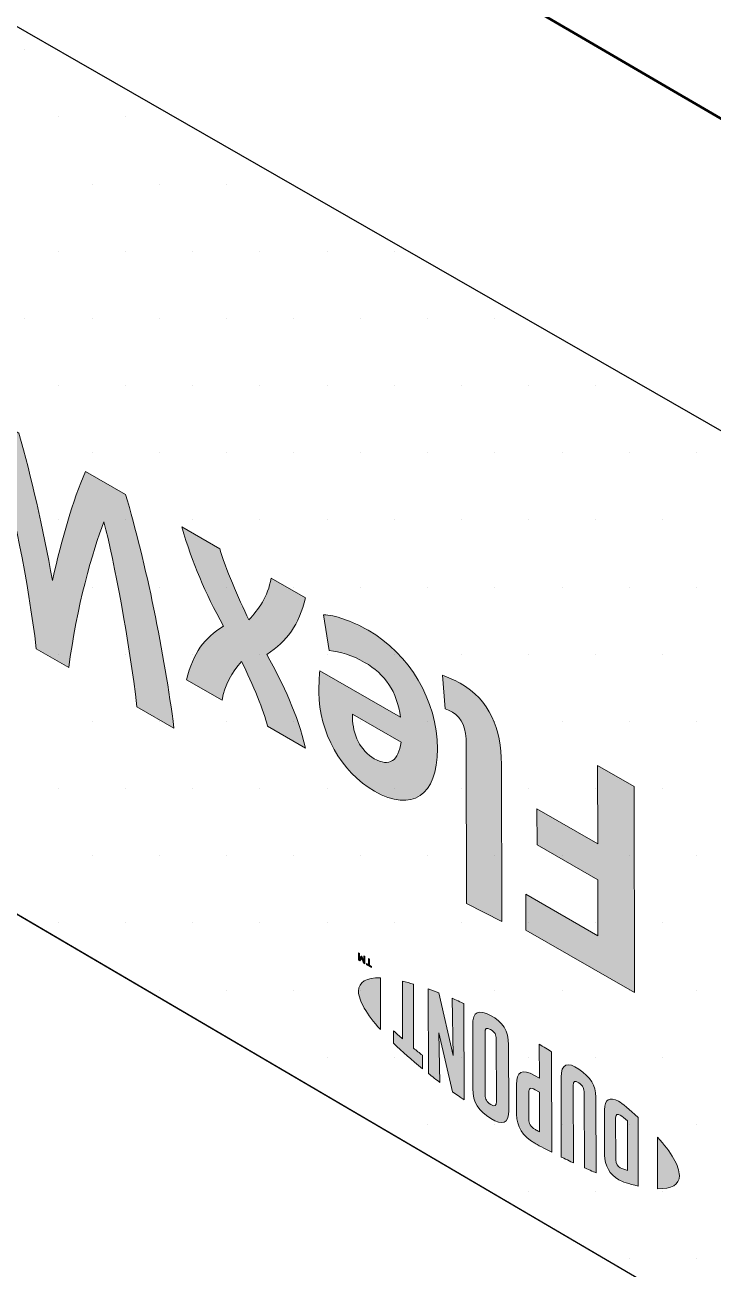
# Model space of a CAD drawing. Extents: x -1392 to 5791, y -3809 to 1722.
# Drawn here: x -149.94 to -136.1, y -1690.21 to -1665.21 of the extents above; entities that cross this region are included whole.
import ezdxf

# ---------------------------------------------------------------- set-up
doc = ezdxf.new("R2010")
doc.units = 0
doc.header["$MEASUREMENT"] = 0
for name, color, linetype, lineweight in [('.ATI-HATCH', 7, 'Continuous', 0), ('G-ANNO-TTLB', 7, 'Continuous', 0), ('TYVEK', 7, 'Continuous', 0)]:
    doc.layers.add(name, color=color, linetype=linetype, lineweight=lineweight)

# ---------------------------------------------------------------- blocks, each defined once
blk = doc.blocks.new('Block_127')
at = {"layer": '.ATI-HATCH'}
blk.add_open_spline([(-220.153, -1658.718), (-220.153, -1658.718), (-220.153, -1642.018), (-220.153, -1642.018), (-220.153, -1642.018), (-137.561, -1690.421), (-137.561, -1690.421), (-137.561, -1690.421), (-137.566, -1707.121), (-137.566, -1707.121), (-137.566, -1707.121), (-113.039, -1721.492), (-113.039, -1721.492), (-113.039, -1721.492), (-113.039, -1696.927), (-113.039, -1696.927), (-113.039, -1690.467), (-116.501, -1684.502), (-122.11, -1681.297), (-122.11, -1681.297), (-231.51, -1618.519), (-231.51, -1618.519), (-235.827, -1616.052), (-241.325, -1617.552), (-243.792, -1621.868), (-244.569, -1623.228), (-244.977, -1624.768), (-244.977, -1626.334), (-244.977, -1626.334), (-244.977, -1644.169), (-244.977, -1644.169), (-244.977, -1644.169), (-220.123, -1658.735), (-220.123, -1658.735), (-220.123, -1658.735), (-220.153, -1658.718), (-220.153, -1658.718)], degree=3, knots=[0, 0, 0, 0, 1, 1, 1, 2, 2, 2, 3, 3, 3, 4, 4, 4, 5, 5, 5, 6, 6, 6, 7, 7, 7, 8, 8, 8, 9, 9, 9, 10, 10, 10, 11, 11, 11, 12, 12, 12, 12], dxfattribs=at)
at = {"layer": '.ATI-HATCH', "color": 8, "lineweight": 0, "true_color": 0x808080}
for points in [[(-149.935, -1665.704), (-149.935, -1665.704), (-149.935, -1665.704), (-149.935, -1665.704)], [(-149.26, -1667.054), (-149.26, -1667.054), (-149.26, -1667.054), (-149.26, -1667.054)], [(-147.91, -1667.054), (-147.91, -1667.054), (-147.91, -1667.054), (-147.91, -1667.054)], [(-148.585, -1668.405), (-148.585, -1668.405), (-148.585, -1668.405), (-148.585, -1668.405)], [(-147.235, -1668.405), (-147.235, -1668.405), (-147.235, -1668.405), (-147.235, -1668.405)], [(-145.885, -1668.405), (-145.885, -1668.405), (-145.885, -1668.405), (-145.885, -1668.405)], [(-149.26, -1669.755), (-149.26, -1669.755), (-149.26, -1669.755), (-149.26, -1669.755)], [(-147.91, -1669.755), (-147.91, -1669.755), (-147.91, -1669.755), (-147.91, -1669.755)], [(-146.56, -1669.755), (-146.56, -1669.755), (-146.56, -1669.755), (-146.56, -1669.755)], [(-145.21, -1669.755), (-145.21, -1669.755), (-145.21, -1669.755), (-145.21, -1669.755)], [(-143.86, -1669.755), (-143.86, -1669.755), (-143.86, -1669.755), (-143.86, -1669.755)], [(-142.509, -1669.755), (-142.509, -1669.755), (-142.509, -1669.755), (-142.509, -1669.755)], [(-149.935, -1671.105), (-149.935, -1671.105), (-149.935, -1671.105), (-149.935, -1671.105)], [(-148.585, -1671.105), (-148.585, -1671.105), (-148.585, -1671.105), (-148.585, -1671.105)], [(-147.235, -1671.105), (-147.235, -1671.105), (-147.235, -1671.105), (-147.235, -1671.105)], [(-145.885, -1671.105), (-145.885, -1671.105), (-145.885, -1671.105), (-145.885, -1671.105)], [(-144.535, -1671.105), (-144.535, -1671.105), (-144.535, -1671.105), (-144.535, -1671.105)], [(-143.184, -1671.105), (-143.184, -1671.105), (-143.184, -1671.105), (-143.184, -1671.105)], [(-141.834, -1671.105), (-141.834, -1671.105), (-141.834, -1671.105), (-141.834, -1671.105)], [(-140.484, -1671.105), (-140.484, -1671.105), (-140.484, -1671.105), (-140.484, -1671.105)], [(-149.26, -1672.455), (-149.26, -1672.455), (-149.26, -1672.455), (-149.26, -1672.455)], [(-147.91, -1672.455), (-147.91, -1672.455), (-147.91, -1672.455), (-147.91, -1672.455)], [(-146.56, -1672.455), (-146.56, -1672.455), (-146.56, -1672.455), (-146.56, -1672.455)], [(-145.21, -1672.455), (-145.21, -1672.455), (-145.21, -1672.455), (-145.21, -1672.455)], [(-143.86, -1672.455), (-143.86, -1672.455), (-143.86, -1672.455), (-143.86, -1672.455)], [(-142.509, -1672.455), (-142.509, -1672.455), (-142.509, -1672.455), (-142.509, -1672.455)], [(-141.159, -1672.455), (-141.159, -1672.455), (-141.159, -1672.455), (-141.159, -1672.455)], [(-139.809, -1672.455), (-139.809, -1672.455), (-139.809, -1672.455), (-139.809, -1672.455)], [(-138.459, -1672.455), (-138.459, -1672.455), (-138.459, -1672.455), (-138.459, -1672.455)], [(-148.585, -1673.805), (-148.585, -1673.805), (-148.585, -1673.805), (-148.585, -1673.805)], [(-147.235, -1673.805), (-147.235, -1673.805), (-147.235, -1673.805), (-147.235, -1673.805)], [(-145.885, -1673.805), (-145.885, -1673.805), (-145.885, -1673.805), (-145.885, -1673.805)], [(-144.535, -1673.805), (-144.535, -1673.805), (-144.535, -1673.805), (-144.535, -1673.805)], [(-143.184, -1673.805), (-143.184, -1673.805), (-143.184, -1673.805), (-143.184, -1673.805)], [(-141.834, -1673.805), (-141.834, -1673.805), (-141.834, -1673.805), (-141.834, -1673.805)], [(-140.484, -1673.805), (-140.484, -1673.805), (-140.484, -1673.805), (-140.484, -1673.805)], [(-139.134, -1673.805), (-139.134, -1673.805), (-139.134, -1673.805), (-139.134, -1673.805)], [(-137.784, -1673.805), (-137.784, -1673.805), (-137.784, -1673.805), (-137.784, -1673.805)], [(-136.434, -1673.805), (-136.434, -1673.805), (-136.434, -1673.805), (-136.434, -1673.805)], [(-149.26, -1675.156), (-149.26, -1675.156), (-149.26, -1675.156), (-149.26, -1675.156)], [(-147.91, -1675.156), (-147.91, -1675.156), (-147.91, -1675.156), (-147.91, -1675.156)], [(-146.56, -1675.156), (-146.56, -1675.156), (-146.56, -1675.156), (-146.56, -1675.156)], [(-145.21, -1675.156), (-145.21, -1675.156), (-145.21, -1675.156), (-145.21, -1675.156)], [(-143.86, -1675.156), (-143.86, -1675.156), (-143.86, -1675.156), (-143.86, -1675.156)], [(-142.509, -1675.156), (-142.509, -1675.156), (-142.509, -1675.156), (-142.509, -1675.156)], [(-141.159, -1675.156), (-141.159, -1675.156), (-141.159, -1675.156), (-141.159, -1675.156)], [(-139.809, -1675.156), (-139.809, -1675.156), (-139.809, -1675.156), (-139.809, -1675.156)], [(-138.459, -1675.156), (-138.459, -1675.156), (-138.459, -1675.156), (-138.459, -1675.156)], [(-137.109, -1675.156), (-137.109, -1675.156), (-137.109, -1675.156), (-137.109, -1675.156)], [(-148.585, -1676.506), (-148.585, -1676.506), (-148.585, -1676.506), (-148.585, -1676.506)], [(-147.235, -1676.506), (-147.235, -1676.506), (-147.235, -1676.506), (-147.235, -1676.506)], [(-145.885, -1676.506), (-145.885, -1676.506), (-145.885, -1676.506), (-145.885, -1676.506)], [(-144.535, -1676.506), (-144.535, -1676.506), (-144.535, -1676.506), (-144.535, -1676.506)], [(-143.184, -1676.506), (-143.184, -1676.506), (-143.184, -1676.506), (-143.184, -1676.506)], [(-141.834, -1676.506), (-141.834, -1676.506), (-141.834, -1676.506), (-141.834, -1676.506)], [(-140.484, -1676.506), (-140.484, -1676.506), (-140.484, -1676.506), (-140.484, -1676.506)], [(-139.134, -1676.506), (-139.134, -1676.506), (-139.134, -1676.506), (-139.134, -1676.506)], [(-137.784, -1676.506), (-137.784, -1676.506), (-137.784, -1676.506), (-137.784, -1676.506)], [(-136.434, -1676.506), (-136.434, -1676.506), (-136.434, -1676.506), (-136.434, -1676.506)], [(-149.26, -1677.856), (-149.26, -1677.856), (-149.26, -1677.856), (-149.26, -1677.856)], [(-147.91, -1677.856), (-147.91, -1677.856), (-147.91, -1677.856), (-147.91, -1677.856)], [(-146.56, -1677.856), (-146.56, -1677.856), (-146.56, -1677.856), (-146.56, -1677.856)], [(-145.21, -1677.856), (-145.21, -1677.856), (-145.21, -1677.856), (-145.21, -1677.856)], [(-143.86, -1677.856), (-143.86, -1677.856), (-143.86, -1677.856), (-143.86, -1677.856)], [(-142.509, -1677.856), (-142.509, -1677.856), (-142.509, -1677.856), (-142.509, -1677.856)], [(-141.159, -1677.856), (-141.159, -1677.856), (-141.159, -1677.856), (-141.159, -1677.856)], [(-139.809, -1677.856), (-139.809, -1677.856), (-139.809, -1677.856), (-139.809, -1677.856)], [(-138.459, -1677.856), (-138.459, -1677.856), (-138.459, -1677.856), (-138.459, -1677.856)], [(-137.109, -1677.856), (-137.109, -1677.856), (-137.109, -1677.856), (-137.109, -1677.856)], [(-148.585, -1679.206), (-148.585, -1679.206), (-148.585, -1679.206), (-148.585, -1679.206)], [(-147.235, -1679.206), (-147.235, -1679.206), (-147.235, -1679.206), (-147.235, -1679.206)], [(-145.885, -1679.206), (-145.885, -1679.206), (-145.885, -1679.206), (-145.885, -1679.206)], [(-144.535, -1679.206), (-144.535, -1679.206), (-144.535, -1679.206), (-144.535, -1679.206)], [(-143.184, -1679.206), (-143.184, -1679.206), (-143.184, -1679.206), (-143.184, -1679.206)], [(-141.834, -1679.206), (-141.834, -1679.206), (-141.834, -1679.206), (-141.834, -1679.206)], [(-140.484, -1679.206), (-140.484, -1679.206), (-140.484, -1679.206), (-140.484, -1679.206)], [(-139.134, -1679.206), (-139.134, -1679.206), (-139.134, -1679.206), (-139.134, -1679.206)], [(-137.784, -1679.206), (-137.784, -1679.206), (-137.784, -1679.206), (-137.784, -1679.206)], [(-136.434, -1679.206), (-136.434, -1679.206), (-136.434, -1679.206), (-136.434, -1679.206)], [(-149.26, -1680.556), (-149.26, -1680.556), (-149.26, -1680.556), (-149.26, -1680.556)], [(-147.91, -1680.556), (-147.91, -1680.556), (-147.91, -1680.556), (-147.91, -1680.556)], [(-146.56, -1680.556), (-146.56, -1680.556), (-146.56, -1680.556), (-146.56, -1680.556)], [(-145.21, -1680.556), (-145.21, -1680.556), (-145.21, -1680.556), (-145.21, -1680.556)], [(-143.86, -1680.556), (-143.86, -1680.556), (-143.86, -1680.556), (-143.86, -1680.556)], [(-142.509, -1680.556), (-142.509, -1680.556), (-142.509, -1680.556), (-142.509, -1680.556)], [(-141.159, -1680.556), (-141.159, -1680.556), (-141.159, -1680.556), (-141.159, -1680.556)], [(-139.809, -1680.556), (-139.809, -1680.556), (-139.809, -1680.556), (-139.809, -1680.556)], [(-138.459, -1680.556), (-138.459, -1680.556), (-138.459, -1680.556), (-138.459, -1680.556)], [(-137.109, -1680.556), (-137.109, -1680.556), (-137.109, -1680.556), (-137.109, -1680.556)], [(-148.585, -1681.907), (-148.585, -1681.907), (-148.585, -1681.907), (-148.585, -1681.907)], [(-147.235, -1681.907), (-147.235, -1681.907), (-147.235, -1681.907), (-147.235, -1681.907)], [(-145.885, -1681.907), (-145.885, -1681.907), (-145.885, -1681.907), (-145.885, -1681.907)], [(-144.535, -1681.907), (-144.535, -1681.907), (-144.535, -1681.907), (-144.535, -1681.907)], [(-143.184, -1681.907), (-143.184, -1681.907), (-143.184, -1681.907), (-143.184, -1681.907)], [(-141.834, -1681.907), (-141.834, -1681.907), (-141.834, -1681.907), (-141.834, -1681.907)], [(-140.484, -1681.907), (-140.484, -1681.907), (-140.484, -1681.907), (-140.484, -1681.907)], [(-139.134, -1681.907), (-139.134, -1681.907), (-139.134, -1681.907), (-139.134, -1681.907)], [(-137.784, -1681.907), (-137.784, -1681.907), (-137.784, -1681.907), (-137.784, -1681.907)], [(-136.434, -1681.907), (-136.434, -1681.907), (-136.434, -1681.907), (-136.434, -1681.907)], [(-149.26, -1683.257), (-149.26, -1683.257), (-149.26, -1683.257), (-149.26, -1683.257)], [(-147.91, -1683.257), (-147.91, -1683.257), (-147.91, -1683.257), (-147.91, -1683.257)], [(-146.56, -1683.257), (-146.56, -1683.257), (-146.56, -1683.257), (-146.56, -1683.257)], [(-145.21, -1683.257), (-145.21, -1683.257), (-145.21, -1683.257), (-145.21, -1683.257)], [(-143.86, -1683.257), (-143.86, -1683.257), (-143.86, -1683.257), (-143.86, -1683.257)], [(-142.509, -1683.257), (-142.509, -1683.257), (-142.509, -1683.257), (-142.509, -1683.257)], [(-141.159, -1683.257), (-141.159, -1683.257), (-141.159, -1683.257), (-141.159, -1683.257)], [(-139.809, -1683.257), (-139.809, -1683.257), (-139.809, -1683.257), (-139.809, -1683.257)], [(-138.459, -1683.257), (-138.459, -1683.257), (-138.459, -1683.257), (-138.459, -1683.257)], [(-137.109, -1683.257), (-137.109, -1683.257), (-137.109, -1683.257), (-137.109, -1683.257)], [(-147.235, -1684.607), (-147.235, -1684.607), (-147.235, -1684.607), (-147.235, -1684.607)], [(-145.885, -1684.607), (-145.885, -1684.607), (-145.885, -1684.607), (-145.885, -1684.607)], [(-144.535, -1684.607), (-144.535, -1684.607), (-144.535, -1684.607), (-144.535, -1684.607)], [(-143.184, -1684.607), (-143.184, -1684.607), (-143.184, -1684.607), (-143.184, -1684.607)], [(-141.834, -1684.607), (-141.834, -1684.607), (-141.834, -1684.607), (-141.834, -1684.607)], [(-140.484, -1684.607), (-140.484, -1684.607), (-140.484, -1684.607), (-140.484, -1684.607)], [(-139.134, -1684.607), (-139.134, -1684.607), (-139.134, -1684.607), (-139.134, -1684.607)], [(-137.784, -1684.607), (-137.784, -1684.607), (-137.784, -1684.607), (-137.784, -1684.607)], [(-136.434, -1684.607), (-136.434, -1684.607), (-136.434, -1684.607), (-136.434, -1684.607)], [(-143.86, -1685.957), (-143.86, -1685.957), (-143.86, -1685.957), (-143.86, -1685.957)], [(-142.509, -1685.957), (-142.509, -1685.957), (-142.509, -1685.957), (-142.509, -1685.957)], [(-141.159, -1685.957), (-141.159, -1685.957), (-141.159, -1685.957), (-141.159, -1685.957)], [(-139.809, -1685.957), (-139.809, -1685.957), (-139.809, -1685.957), (-139.809, -1685.957)], [(-138.459, -1685.957), (-138.459, -1685.957), (-138.459, -1685.957), (-138.459, -1685.957)], [(-137.109, -1685.957), (-137.109, -1685.957), (-137.109, -1685.957), (-137.109, -1685.957)], [(-141.834, -1687.307), (-141.834, -1687.307), (-141.834, -1687.307), (-141.834, -1687.307)], [(-140.484, -1687.307), (-140.484, -1687.307), (-140.484, -1687.307), (-140.484, -1687.307)], [(-139.134, -1687.307), (-139.134, -1687.307), (-139.134, -1687.307), (-139.134, -1687.307)], [(-137.784, -1687.307), (-137.784, -1687.307), (-137.784, -1687.307), (-137.784, -1687.307)], [(-136.434, -1687.307), (-136.434, -1687.307), (-136.434, -1687.307), (-136.434, -1687.307)], [(-139.809, -1688.658), (-139.809, -1688.658), (-139.809, -1688.658), (-139.809, -1688.658)], [(-138.459, -1688.658), (-138.459, -1688.658), (-138.459, -1688.658), (-138.459, -1688.658)], [(-137.109, -1688.658), (-137.109, -1688.658), (-137.109, -1688.658), (-137.109, -1688.658)], [(-137.784, -1690.008), (-137.784, -1690.008), (-137.784, -1690.008), (-137.784, -1690.008)], [(-136.434, -1690.008), (-136.434, -1690.008), (-136.434, -1690.008), (-136.434, -1690.008)]]:
    blk.add_open_spline(points, degree=3, dxfattribs=at)
blk = doc.blocks.new('Block_509')
at = {"layer": 'TYVEK', "true_color": 0x003b71, "transparency": 33554687}
h = blk.add_hatch(color=156, dxfattribs=at)
h.dxf.hatch_style = 2
edge = h.paths.add_edge_path()
edge.add_spline(control_points=[(-151.072, -1676.965), (-151.072, -1676.965), (-151.821, -1676.535), (-151.821, -1676.535), (-151.63, -1675.269), (-151.295, -1673.836), (-150.862, -1672.951), (-150.862, -1672.951), (-150.056, -1673.413), (-150.056, -1673.413), (-149.803, -1674.297), (-149.575, -1675.296), (-149.383, -1676.375), (-149.19, -1675.517), (-148.972, -1674.774), (-148.717, -1674.182), (-148.717, -1674.182), (-147.912, -1674.644), (-147.912, -1674.644), (-147.498, -1676.016), (-147.13, -1677.852), (-146.937, -1679.339), (-146.937, -1679.339), (-147.681, -1678.912), (-147.681, -1678.912), (-147.843, -1677.572), (-148.134, -1676.005), (-148.346, -1675.193), (-148.565, -1675.758), (-148.905, -1676.921), (-149.051, -1678.125), (-149.051, -1678.125), (-149.707, -1677.748), (-149.707, -1677.748), (-149.864, -1676.37), (-150.201, -1674.818), (-150.429, -1673.997), (-150.632, -1674.571), (-150.921, -1675.805), (-151.072, -1676.965)], knot_values=[0, 0, 0, 0, 1, 1, 1, 2, 2, 2, 3, 3, 3, 4, 4, 4, 5, 5, 5, 6, 6, 6, 7, 7, 7, 8, 8, 8, 9, 9, 9, 10, 10, 10, 11, 11, 11, 12, 12, 12, 13, 13, 13, 13], degree=3, periodic=0)
h = blk.add_hatch(color=156, dxfattribs=at)
h.dxf.hatch_style = 2
edge = h.paths.add_edge_path()
edge.add_spline(control_points=[(-145.071, -1677.858), (-144.726, -1678.493), (-144.453, -1679.058), (-144.293, -1679.741), (-144.293, -1679.741), (-145.057, -1679.302), (-145.057, -1679.302), (-145.124, -1678.997), (-145.351, -1678.465), (-145.578, -1677.999), (-145.767, -1678.215), (-145.93, -1678.47), (-145.965, -1678.78), (-145.965, -1678.78), (-146.683, -1678.368), (-146.683, -1678.368), (-146.551, -1677.829), (-146.327, -1677.527), (-145.943, -1677.293), (-146.314, -1676.601), (-146.566, -1676.043), (-146.778, -1675.295), (-146.778, -1675.295), (-146.014, -1675.734), (-146.014, -1675.734), (-145.905, -1676.127), (-145.647, -1676.718), (-145.431, -1677.167), (-145.237, -1676.954), (-145.053, -1676.705), (-144.982, -1676.326), (-144.982, -1676.326), (-144.295, -1676.721), (-144.295, -1676.721), (-144.422, -1677.262), (-144.662, -1677.597), (-145.071, -1677.858)], knot_values=[0, 0, 0, 0, 1, 1, 1, 2, 2, 2, 3, 3, 3, 4, 4, 4, 5, 5, 5, 6, 6, 6, 7, 7, 7, 8, 8, 8, 9, 9, 9, 10, 10, 10, 11, 11, 11, 12, 12, 12, 12], degree=3, periodic=0)
h = blk.add_hatch(color=156, dxfattribs=at)
h.dxf.hatch_style = 2
edge = h.paths.add_edge_path()
edge.add_spline(control_points=[(-142.372, -1679.621), (-142.372, -1679.621), (-143.347, -1679.061), (-143.347, -1679.061), (-143.347, -1679.061), (-143.346, -1679.132), (-143.346, -1679.132), (-143.346, -1679.463), (-143.191, -1679.794), (-142.909, -1679.956), (-142.611, -1680.127), (-142.417, -1679.996), (-142.372, -1679.621)], knot_values=[0, 0, 0, 0, 1, 1, 1, 2, 2, 2, 3, 3, 3, 4, 4, 4, 4], degree=3, periodic=0)
edge = h.paths.add_edge_path()
edge.add_spline(control_points=[(-143.93, -1677.06), (-143.705, -1677.071), (-143.372, -1677.18), (-143.033, -1677.374), (-142.207, -1677.848), (-141.641, -1678.776), (-141.639, -1679.758), (-141.637, -1680.698), (-142.153, -1681.04), (-142.907, -1680.607), (-143.579, -1680.221), (-144.022, -1679.417), (-144.024, -1678.625), (-144.024, -1678.447), (-144.014, -1678.299), (-144.004, -1678.187), (-144.004, -1678.187), (-142.383, -1679.118), (-142.383, -1679.118), (-142.451, -1678.606), (-142.693, -1678.255), (-143.103, -1678.019), (-143.355, -1677.875), (-143.596, -1677.802), (-143.816, -1677.781), (-143.816, -1677.781), (-143.93, -1677.06), (-143.93, -1677.06)], knot_values=[0, 0, 0, 0, 1, 1, 1, 2, 2, 2, 3, 3, 3, 4, 4, 4, 5, 5, 5, 6, 6, 6, 7, 7, 7, 8, 8, 8, 9, 9, 9, 9], degree=3, periodic=0)
h = blk.add_hatch(color=156, dxfattribs=at)
h.dxf.hatch_style = 2
edge = h.paths.add_edge_path()
edge.add_spline(control_points=[(-141.06, -1679.671), (-141.061, -1679.351), (-141.133, -1679.138), (-141.339, -1679.021), (-141.39, -1678.991), (-141.441, -1678.968), (-141.487, -1678.953), (-141.487, -1678.953), (-141.54, -1678.279), (-141.54, -1678.279), (-141.443, -1678.311), (-141.284, -1678.379), (-141.181, -1678.437), (-140.591, -1678.776), (-140.354, -1679.355), (-140.352, -1680.065), (-140.352, -1680.065), (-140.345, -1683.224), (-140.345, -1683.224), (-140.345, -1683.224), (-141.052, -1682.865), (-141.052, -1682.865), (-141.052, -1682.865), (-141.06, -1679.671), (-141.06, -1679.671)], knot_values=[0, 0, 0, 0, 1, 1, 1, 2, 2, 2, 3, 3, 3, 4, 4, 4, 5, 5, 5, 6, 6, 6, 7, 7, 7, 8, 8, 8, 8], degree=3, periodic=0)
h = blk.add_hatch(color=156, dxfattribs=at)
h.dxf.hatch_style = 2
edge = h.paths.add_edge_path()
edge.add_spline(control_points=[(-137.687, -1680.514), (-137.687, -1680.514), (-137.677, -1684.655), (-137.677, -1684.655), (-137.677, -1684.655), (-139.863, -1683.4), (-139.863, -1683.4), (-139.863, -1683.4), (-139.864, -1682.679), (-139.864, -1682.679), (-139.864, -1682.679), (-138.413, -1683.512), (-138.413, -1683.512), (-138.413, -1683.512), (-138.415, -1682.388), (-138.415, -1682.388), (-138.415, -1682.388), (-139.636, -1681.687), (-139.636, -1681.687), (-139.636, -1681.687), (-139.638, -1680.965), (-139.638, -1680.965), (-139.638, -1680.965), (-138.417, -1681.666), (-138.417, -1681.666), (-138.417, -1681.666), (-138.421, -1680.093), (-138.421, -1680.093), (-138.421, -1680.093), (-137.687, -1680.514), (-137.687, -1680.514)], knot_values=[0, 0, 0, 0, 1, 1, 1, 2, 2, 2, 3, 3, 3, 4, 4, 4, 5, 5, 5, 6, 6, 6, 7, 7, 7, 8, 8, 8, 9, 9, 9, 10, 10, 10, 10], degree=3, periodic=0)
at = {"layer": 'TYVEK'}
for points, knots in [([(-151.072, -1676.965), (-151.072, -1676.965), (-151.821, -1676.535), (-151.821, -1676.535), (-151.63, -1675.269), (-151.295, -1673.836), (-150.862, -1672.951), (-150.862, -1672.951), (-150.056, -1673.413), (-150.056, -1673.413), (-149.803, -1674.297), (-149.575, -1675.296), (-149.383, -1676.375), (-149.19, -1675.517), (-148.972, -1674.774), (-148.717, -1674.182), (-148.717, -1674.182), (-147.912, -1674.644), (-147.912, -1674.644), (-147.498, -1676.016), (-147.13, -1677.852), (-146.937, -1679.339), (-146.937, -1679.339), (-147.681, -1678.912), (-147.681, -1678.912), (-147.843, -1677.572), (-148.134, -1676.005), (-148.346, -1675.193), (-148.565, -1675.758), (-148.905, -1676.921), (-149.051, -1678.125), (-149.051, -1678.125), (-149.707, -1677.748), (-149.707, -1677.748), (-149.864, -1676.37), (-150.201, -1674.818), (-150.429, -1673.997), (-150.632, -1674.571), (-150.921, -1675.805), (-151.072, -1676.965)], [0, 0, 0, 0, 1, 1, 1, 2, 2, 2, 3, 3, 3, 4, 4, 4, 5, 5, 5, 6, 6, 6, 7, 7, 7, 8, 8, 8, 9, 9, 9, 10, 10, 10, 11, 11, 11, 12, 12, 12, 13, 13, 13, 13]), ([(-145.071, -1677.858), (-144.726, -1678.493), (-144.453, -1679.058), (-144.293, -1679.741), (-144.293, -1679.741), (-145.057, -1679.302), (-145.057, -1679.302), (-145.124, -1678.997), (-145.351, -1678.465), (-145.578, -1677.999), (-145.767, -1678.215), (-145.93, -1678.47), (-145.965, -1678.78), (-145.965, -1678.78), (-146.683, -1678.368), (-146.683, -1678.368), (-146.551, -1677.829), (-146.327, -1677.527), (-145.943, -1677.293), (-146.314, -1676.601), (-146.566, -1676.043), (-146.778, -1675.295), (-146.778, -1675.295), (-146.014, -1675.734), (-146.014, -1675.734), (-145.905, -1676.127), (-145.647, -1676.718), (-145.431, -1677.167), (-145.237, -1676.954), (-145.053, -1676.705), (-144.982, -1676.326), (-144.982, -1676.326), (-144.295, -1676.721), (-144.295, -1676.721), (-144.422, -1677.262), (-144.662, -1677.597), (-145.071, -1677.858)], [0, 0, 0, 0, 1, 1, 1, 2, 2, 2, 3, 3, 3, 4, 4, 4, 5, 5, 5, 6, 6, 6, 7, 7, 7, 8, 8, 8, 9, 9, 9, 10, 10, 10, 11, 11, 11, 12, 12, 12, 12]), ([(-143.93, -1677.06), (-143.705, -1677.071), (-143.372, -1677.18), (-143.033, -1677.374), (-142.207, -1677.848), (-141.641, -1678.776), (-141.639, -1679.758), (-141.637, -1680.698), (-142.153, -1681.04), (-142.907, -1680.607), (-143.579, -1680.221), (-144.022, -1679.417), (-144.024, -1678.625), (-144.024, -1678.447), (-144.014, -1678.299), (-144.004, -1678.187), (-144.004, -1678.187), (-142.383, -1679.118), (-142.383, -1679.118), (-142.451, -1678.606), (-142.693, -1678.255), (-143.103, -1678.019), (-143.355, -1677.875), (-143.596, -1677.802), (-143.816, -1677.781), (-143.816, -1677.781), (-143.93, -1677.06), (-143.93, -1677.06)], [0, 0, 0, 0, 1, 1, 1, 2, 2, 2, 3, 3, 3, 4, 4, 4, 5, 5, 5, 6, 6, 6, 7, 7, 7, 8, 8, 8, 9, 9, 9, 9]), ([(-141.06, -1679.671), (-141.061, -1679.351), (-141.133, -1679.138), (-141.339, -1679.021), (-141.39, -1678.991), (-141.441, -1678.968), (-141.487, -1678.953), (-141.487, -1678.953), (-141.54, -1678.279), (-141.54, -1678.279), (-141.443, -1678.311), (-141.284, -1678.379), (-141.181, -1678.437), (-140.591, -1678.776), (-140.354, -1679.355), (-140.352, -1680.065), (-140.352, -1680.065), (-140.345, -1683.224), (-140.345, -1683.224), (-140.345, -1683.224), (-141.052, -1682.865), (-141.052, -1682.865), (-141.052, -1682.865), (-141.06, -1679.671), (-141.06, -1679.671)], [0, 0, 0, 0, 1, 1, 1, 2, 2, 2, 3, 3, 3, 4, 4, 4, 5, 5, 5, 6, 6, 6, 7, 7, 7, 8, 8, 8, 8]), ([(-142.372, -1679.621), (-142.372, -1679.621), (-143.347, -1679.061), (-143.347, -1679.061), (-143.347, -1679.061), (-143.346, -1679.132), (-143.346, -1679.132), (-143.346, -1679.463), (-143.191, -1679.794), (-142.909, -1679.956), (-142.611, -1680.127), (-142.417, -1679.996), (-142.372, -1679.621)], [0, 0, 0, 0, 1, 1, 1, 2, 2, 2, 3, 3, 3, 4, 4, 4, 4]), ([(-137.687, -1680.514), (-137.687, -1680.514), (-137.677, -1684.655), (-137.677, -1684.655), (-137.677, -1684.655), (-139.863, -1683.4), (-139.863, -1683.4), (-139.863, -1683.4), (-139.864, -1682.679), (-139.864, -1682.679), (-139.864, -1682.679), (-138.413, -1683.512), (-138.413, -1683.512), (-138.413, -1683.512), (-138.415, -1682.388), (-138.415, -1682.388), (-138.415, -1682.388), (-139.636, -1681.687), (-139.636, -1681.687), (-139.636, -1681.687), (-139.638, -1680.965), (-139.638, -1680.965), (-139.638, -1680.965), (-138.417, -1681.666), (-138.417, -1681.666), (-138.417, -1681.666), (-138.421, -1680.093), (-138.421, -1680.093), (-138.421, -1680.093), (-137.687, -1680.514), (-137.687, -1680.514)], [0, 0, 0, 0, 1, 1, 1, 2, 2, 2, 3, 3, 3, 4, 4, 4, 5, 5, 5, 6, 6, 6, 7, 7, 7, 8, 8, 8, 9, 9, 9, 10, 10, 10, 10])]:
    blk.add_open_spline(points, degree=3, knots=knots, dxfattribs=at)
blk = doc.blocks.new('Block_510')
at = {"layer": 'TYVEK', "true_color": 0x003b71, "transparency": 33554687}
h = blk.add_hatch(color=156, dxfattribs=at)
h.dxf.hatch_style = 2
edge = h.paths.add_edge_path()
edge.add_spline(control_points=[(-143.097, -1684.079), (-143.097, -1684.079), (-143.123, -1684.064), (-143.123, -1684.064), (-143.123, -1684.064), (-143.163, -1683.97), (-143.163, -1683.97), (-143.163, -1683.97), (-143.202, -1684.019), (-143.202, -1684.019), (-143.202, -1684.019), (-143.227, -1684.004), (-143.227, -1684.004), (-143.227, -1684.004), (-143.228, -1683.854), (-143.228, -1683.854), (-143.228, -1683.854), (-143.204, -1683.868), (-143.204, -1683.868), (-143.204, -1683.868), (-143.203, -1683.974), (-143.203, -1683.974), (-143.203, -1683.974), (-143.164, -1683.926), (-143.164, -1683.926), (-143.164, -1683.926), (-143.161, -1683.927), (-143.161, -1683.927), (-143.161, -1683.927), (-143.121, -1684.022), (-143.121, -1684.022), (-143.121, -1684.022), (-143.121, -1683.915), (-143.121, -1683.915), (-143.121, -1683.915), (-143.097, -1683.929), (-143.097, -1683.929), (-143.097, -1683.929), (-143.097, -1684.079), (-143.097, -1684.079)], knot_values=[0, 0, 0, 0, 1, 1, 1, 2, 2, 2, 3, 3, 3, 4, 4, 4, 5, 5, 5, 6, 6, 6, 7, 7, 7, 8, 8, 8, 9, 9, 9, 10, 10, 10, 11, 11, 11, 12, 12, 12, 13, 13, 13, 13], degree=3, periodic=0)
edge = h.paths.add_edge_path()
edge.add_spline(control_points=[(-143.004, -1684.106), (-143.004, -1684.106), (-142.964, -1684.129), (-142.964, -1684.129), (-142.964, -1684.129), (-142.964, -1684.155), (-142.964, -1684.155), (-142.964, -1684.155), (-143.069, -1684.095), (-143.069, -1684.095), (-143.069, -1684.095), (-143.069, -1684.069), (-143.069, -1684.069), (-143.069, -1684.069), (-143.029, -1684.092), (-143.029, -1684.092), (-143.029, -1684.092), (-143.029, -1683.968), (-143.029, -1683.968), (-143.029, -1683.968), (-143.004, -1683.982), (-143.004, -1683.982), (-143.004, -1683.982), (-143.004, -1684.106), (-143.004, -1684.106)], knot_values=[0, 0, 0, 0, 1, 1, 1, 2, 2, 2, 3, 3, 3, 4, 4, 4, 5, 5, 5, 6, 6, 6, 7, 7, 7, 8, 8, 8, 8], degree=3, periodic=0)
h = blk.add_hatch(color=156, dxfattribs=at)
h.dxf.hatch_style = 2
edge = h.paths.add_edge_path()
edge.add_spline(control_points=[(-143.226, -1684.63), (-143.226, -1684.439), (-143.066, -1684.353), (-142.787, -1684.36), (-142.787, -1684.36), (-142.784, -1685.401), (-142.784, -1685.401), (-143.064, -1685.088), (-143.225, -1684.818), (-143.226, -1684.63)], knot_values=[0, 0, 0, 0, 1, 1, 1, 2, 2, 2, 3, 3, 3, 3], degree=3, periodic=0)
h = blk.add_hatch(color=156, dxfattribs=at)
h.dxf.hatch_style = 2
edge = h.paths.add_edge_path()
edge.add_spline(control_points=[(-141.941, -1685.917), (-142.002, -1685.869), (-142.062, -1685.821), (-142.121, -1685.773), (-142.121, -1685.773), (-142.124, -1684.485), (-142.124, -1684.485), (-142.178, -1684.469), (-142.277, -1684.441), (-142.344, -1684.426), (-142.344, -1684.426), (-142.341, -1685.585), (-142.341, -1685.585), (-142.405, -1685.53), (-142.465, -1685.476), (-142.52, -1685.426), (-142.52, -1685.426), (-142.52, -1685.674), (-142.52, -1685.674), (-142.346, -1685.844), (-142.159, -1686.008), (-141.941, -1686.186), (-141.941, -1686.186), (-141.941, -1685.917), (-141.941, -1685.917)], knot_values=[0, 0, 0, 0, 1, 1, 1, 2, 2, 2, 3, 3, 3, 4, 4, 4, 5, 5, 5, 6, 6, 6, 7, 7, 7, 8, 8, 8, 8], degree=3, periodic=0)
h = blk.add_hatch(color=156, dxfattribs=at)
h.dxf.hatch_style = 2
edge = h.paths.add_edge_path()
edge.add_spline(control_points=[(-141.611, -1685.466), (-141.611, -1685.466), (-141.336, -1686.649), (-141.336, -1686.649), (-141.262, -1686.703), (-141.172, -1686.766), (-141.103, -1686.813), (-141.103, -1686.813), (-141.108, -1684.876), (-141.108, -1684.876), (-141.156, -1684.853), (-141.28, -1684.798), (-141.344, -1684.771), (-141.344, -1684.771), (-141.322, -1685.923), (-141.322, -1685.923), (-141.322, -1685.923), (-141.613, -1684.661), (-141.613, -1684.661), (-141.675, -1684.637), (-141.764, -1684.603), (-141.823, -1684.583), (-141.823, -1684.583), (-141.819, -1686.284), (-141.819, -1686.284), (-141.757, -1686.334), (-141.646, -1686.42), (-141.592, -1686.46), (-141.592, -1686.46), (-141.611, -1685.466), (-141.611, -1685.466)], knot_values=[0, 0, 0, 0, 1, 1, 1, 2, 2, 2, 3, 3, 3, 4, 4, 4, 5, 5, 5, 6, 6, 6, 7, 7, 7, 8, 8, 8, 9, 9, 9, 10, 10, 10, 10], degree=3, periodic=0)
h = blk.add_hatch(color=156, dxfattribs=at)
h.dxf.hatch_style = 2
edge = h.paths.add_edge_path()
edge.add_spline(control_points=[(-140.682, -1685.459), (-140.682, -1685.379), (-140.659, -1685.351), (-140.572, -1685.398), (-140.482, -1685.447), (-140.458, -1685.505), (-140.458, -1685.587), (-140.458, -1685.587), (-140.454, -1686.846), (-140.454, -1686.846), (-140.454, -1686.928), (-140.478, -1686.96), (-140.568, -1686.906), (-140.655, -1686.853), (-140.678, -1686.797), (-140.679, -1686.717), (-140.679, -1686.717), (-140.682, -1685.459), (-140.682, -1685.459)], knot_values=[0, 0, 0, 0, 1, 1, 1, 2, 2, 2, 3, 3, 3, 4, 4, 4, 5, 5, 5, 6, 6, 6, 6], degree=3, periodic=0)
edge = h.paths.add_edge_path()
edge.add_spline(control_points=[(-140.567, -1687.188), (-140.339, -1687.331), (-140.204, -1687.293), (-140.205, -1687.027), (-140.205, -1687.027), (-140.208, -1685.707), (-140.208, -1685.707), (-140.209, -1685.427), (-140.332, -1685.241), (-140.572, -1685.115), (-140.808, -1684.991), (-140.931, -1685.024), (-140.93, -1685.322), (-140.93, -1685.322), (-140.927, -1686.582), (-140.927, -1686.582), (-140.926, -1686.867), (-140.815, -1687.032), (-140.567, -1687.188)], knot_values=[0, 0, 0, 0, 1, 1, 1, 2, 2, 2, 3, 3, 3, 4, 4, 4, 5, 5, 5, 6, 6, 6, 6], degree=3, periodic=0)
h = blk.add_hatch(color=156, dxfattribs=at)
h.dxf.hatch_style = 2
edge = h.paths.add_edge_path()
edge.add_spline(control_points=[(-139.801, -1686.668), (-139.802, -1686.581), (-139.775, -1686.552), (-139.676, -1686.609), (-139.676, -1686.609), (-139.589, -1686.659), (-139.589, -1686.659), (-139.589, -1686.659), (-139.587, -1687.455), (-139.587, -1687.455), (-139.626, -1687.435), (-139.646, -1687.424), (-139.669, -1687.411), (-139.777, -1687.349), (-139.8, -1687.289), (-139.8, -1687.2), (-139.8, -1687.2), (-139.801, -1686.668), (-139.801, -1686.668)], knot_values=[0, 0, 0, 0, 1, 1, 1, 2, 2, 2, 3, 3, 3, 4, 4, 4, 5, 5, 5, 6, 6, 6, 6], degree=3, periodic=0)
edge = h.paths.add_edge_path()
edge.add_spline(control_points=[(-139.683, -1687.684), (-139.64, -1687.709), (-139.484, -1687.792), (-139.341, -1687.865), (-139.341, -1687.865), (-139.346, -1685.847), (-139.346, -1685.847), (-139.394, -1685.816), (-139.522, -1685.734), (-139.592, -1685.693), (-139.592, -1685.693), (-139.59, -1686.378), (-139.59, -1686.378), (-139.59, -1686.378), (-139.686, -1686.323), (-139.686, -1686.323), (-139.944, -1686.176), (-140.051, -1686.248), (-140.05, -1686.504), (-140.05, -1686.504), (-140.048, -1687.099), (-140.048, -1687.099), (-140.048, -1687.35), (-139.927, -1687.544), (-139.683, -1687.684)], knot_values=[0, 0, 0, 0, 1, 1, 1, 2, 2, 2, 3, 3, 3, 4, 4, 4, 5, 5, 5, 6, 6, 6, 7, 7, 7, 8, 8, 8, 8], degree=3, periodic=0)
h = blk.add_hatch(color=156, dxfattribs=at)
h.dxf.hatch_style = 2
edge = h.paths.add_edge_path()
edge.add_spline(control_points=[(-138.907, -1686.524), (-138.907, -1686.444), (-138.883, -1686.407), (-138.797, -1686.469), (-138.712, -1686.529), (-138.689, -1686.584), (-138.689, -1686.678), (-138.689, -1686.678), (-138.685, -1688.178), (-138.685, -1688.178), (-138.629, -1688.203), (-138.504, -1688.255), (-138.45, -1688.277), (-138.45, -1688.277), (-138.453, -1686.76), (-138.453, -1686.76), (-138.454, -1686.518), (-138.556, -1686.366), (-138.798, -1686.195), (-139.018, -1686.039), (-139.153, -1686.09), (-139.153, -1686.359), (-139.153, -1686.359), (-139.149, -1687.961), (-139.149, -1687.961), (-139.103, -1687.985), (-138.952, -1688.057), (-138.903, -1688.079), (-138.903, -1688.079), (-138.907, -1686.524), (-138.907, -1686.524)], knot_values=[0, 0, 0, 0, 1, 1, 1, 2, 2, 2, 3, 3, 3, 4, 4, 4, 5, 5, 5, 6, 6, 6, 7, 7, 7, 8, 8, 8, 9, 9, 9, 10, 10, 10, 10], degree=3, periodic=0)
h = blk.add_hatch(color=156, dxfattribs=at)
h.dxf.hatch_style = 2
edge = h.paths.add_edge_path()
edge.add_spline(control_points=[(-138.056, -1687.173), (-138.056, -1687.094), (-138.015, -1687.091), (-137.965, -1687.119), (-137.927, -1687.142), (-137.867, -1687.192), (-137.818, -1687.235), (-137.818, -1687.235), (-137.816, -1688.229), (-137.816, -1688.229), (-137.864, -1688.216), (-137.924, -1688.198), (-137.963, -1688.176), (-138.012, -1688.148), (-138.054, -1688.097), (-138.054, -1688.017), (-138.054, -1688.017), (-138.056, -1687.173), (-138.056, -1687.173)], knot_values=[0, 0, 0, 0, 1, 1, 1, 2, 2, 2, 3, 3, 3, 4, 4, 4, 5, 5, 5, 6, 6, 6, 6], degree=3, periodic=0)
edge = h.paths.add_edge_path()
edge.add_spline(control_points=[(-137.995, -1688.417), (-137.916, -1688.462), (-137.804, -1688.5), (-137.6, -1688.545), (-137.6, -1688.545), (-137.603, -1687.167), (-137.603, -1687.167), (-137.783, -1687.001), (-137.92, -1686.886), (-137.998, -1686.841), (-138.178, -1686.738), (-138.279, -1686.806), (-138.279, -1687.01), (-138.279, -1687.01), (-138.277, -1687.925), (-138.277, -1687.925), (-138.276, -1688.129), (-138.175, -1688.314), (-137.995, -1688.417)], knot_values=[0, 0, 0, 0, 1, 1, 1, 2, 2, 2, 3, 3, 3, 4, 4, 4, 5, 5, 5, 6, 6, 6, 6], degree=3, periodic=0)
h = blk.add_hatch(color=156, dxfattribs=at)
h.dxf.hatch_style = 2
edge = h.paths.add_edge_path()
edge.add_spline(control_points=[(-136.775, -1688.333), (-136.775, -1688.143), (-136.936, -1687.872), (-137.216, -1687.559), (-137.216, -1687.559), (-137.214, -1688.598), (-137.214, -1688.598), (-136.934, -1688.607), (-136.774, -1688.522), (-136.775, -1688.333)], knot_values=[0, 0, 0, 0, 1, 1, 1, 2, 2, 2, 3, 3, 3, 3], degree=3, periodic=0)
at = {"layer": 'TYVEK'}
for points, knots in [([(-143.097, -1684.079), (-143.097, -1684.079), (-143.123, -1684.064), (-143.123, -1684.064), (-143.123, -1684.064), (-143.163, -1683.97), (-143.163, -1683.97), (-143.163, -1683.97), (-143.202, -1684.019), (-143.202, -1684.019), (-143.202, -1684.019), (-143.227, -1684.004), (-143.227, -1684.004), (-143.227, -1684.004), (-143.228, -1683.854), (-143.228, -1683.854), (-143.228, -1683.854), (-143.204, -1683.868), (-143.204, -1683.868), (-143.204, -1683.868), (-143.203, -1683.974), (-143.203, -1683.974), (-143.203, -1683.974), (-143.164, -1683.926), (-143.164, -1683.926), (-143.164, -1683.926), (-143.161, -1683.927), (-143.161, -1683.927), (-143.161, -1683.927), (-143.121, -1684.022), (-143.121, -1684.022), (-143.121, -1684.022), (-143.121, -1683.915), (-143.121, -1683.915), (-143.121, -1683.915), (-143.097, -1683.929), (-143.097, -1683.929), (-143.097, -1683.929), (-143.097, -1684.079), (-143.097, -1684.079)], [0, 0, 0, 0, 1, 1, 1, 2, 2, 2, 3, 3, 3, 4, 4, 4, 5, 5, 5, 6, 6, 6, 7, 7, 7, 8, 8, 8, 9, 9, 9, 10, 10, 10, 11, 11, 11, 12, 12, 12, 13, 13, 13, 13]), ([(-143.004, -1684.106), (-143.004, -1684.106), (-142.964, -1684.129), (-142.964, -1684.129), (-142.964, -1684.129), (-142.964, -1684.155), (-142.964, -1684.155), (-142.964, -1684.155), (-143.069, -1684.095), (-143.069, -1684.095), (-143.069, -1684.095), (-143.069, -1684.069), (-143.069, -1684.069), (-143.069, -1684.069), (-143.029, -1684.092), (-143.029, -1684.092), (-143.029, -1684.092), (-143.029, -1683.968), (-143.029, -1683.968), (-143.029, -1683.968), (-143.004, -1683.982), (-143.004, -1683.982), (-143.004, -1683.982), (-143.004, -1684.106), (-143.004, -1684.106)], [0, 0, 0, 0, 1, 1, 1, 2, 2, 2, 3, 3, 3, 4, 4, 4, 5, 5, 5, 6, 6, 6, 7, 7, 7, 8, 8, 8, 8]), ([(-143.226, -1684.63), (-143.226, -1684.439), (-143.066, -1684.353), (-142.787, -1684.36), (-142.787, -1684.36), (-142.784, -1685.401), (-142.784, -1685.401), (-143.064, -1685.088), (-143.225, -1684.818), (-143.226, -1684.63)], [0, 0, 0, 0, 1, 1, 1, 2, 2, 2, 3, 3, 3, 3]), ([(-141.941, -1685.917), (-142.002, -1685.869), (-142.062, -1685.821), (-142.121, -1685.773), (-142.121, -1685.773), (-142.124, -1684.485), (-142.124, -1684.485), (-142.178, -1684.469), (-142.277, -1684.441), (-142.344, -1684.426), (-142.344, -1684.426), (-142.341, -1685.585), (-142.341, -1685.585), (-142.405, -1685.53), (-142.465, -1685.476), (-142.52, -1685.426), (-142.52, -1685.426), (-142.52, -1685.674), (-142.52, -1685.674), (-142.346, -1685.844), (-142.159, -1686.008), (-141.941, -1686.186), (-141.941, -1686.186), (-141.941, -1685.917), (-141.941, -1685.917)], [0, 0, 0, 0, 1, 1, 1, 2, 2, 2, 3, 3, 3, 4, 4, 4, 5, 5, 5, 6, 6, 6, 7, 7, 7, 8, 8, 8, 8]), ([(-141.611, -1685.466), (-141.611, -1685.466), (-141.336, -1686.649), (-141.336, -1686.649), (-141.262, -1686.703), (-141.172, -1686.766), (-141.103, -1686.813), (-141.103, -1686.813), (-141.108, -1684.876), (-141.108, -1684.876), (-141.156, -1684.853), (-141.28, -1684.798), (-141.344, -1684.771), (-141.344, -1684.771), (-141.322, -1685.923), (-141.322, -1685.923), (-141.322, -1685.923), (-141.613, -1684.661), (-141.613, -1684.661), (-141.675, -1684.637), (-141.764, -1684.603), (-141.823, -1684.583), (-141.823, -1684.583), (-141.819, -1686.284), (-141.819, -1686.284), (-141.757, -1686.334), (-141.646, -1686.42), (-141.592, -1686.46), (-141.592, -1686.46), (-141.611, -1685.466), (-141.611, -1685.466)], [0, 0, 0, 0, 1, 1, 1, 2, 2, 2, 3, 3, 3, 4, 4, 4, 5, 5, 5, 6, 6, 6, 7, 7, 7, 8, 8, 8, 9, 9, 9, 10, 10, 10, 10]), ([(-140.567, -1687.188), (-140.339, -1687.331), (-140.204, -1687.293), (-140.205, -1687.027), (-140.205, -1687.027), (-140.208, -1685.707), (-140.208, -1685.707), (-140.209, -1685.427), (-140.332, -1685.241), (-140.572, -1685.115), (-140.808, -1684.991), (-140.931, -1685.024), (-140.93, -1685.322), (-140.93, -1685.322), (-140.927, -1686.582), (-140.927, -1686.582), (-140.926, -1686.867), (-140.815, -1687.032), (-140.567, -1687.188)], [0, 0, 0, 0, 1, 1, 1, 2, 2, 2, 3, 3, 3, 4, 4, 4, 5, 5, 5, 6, 6, 6, 6]), ([(-140.682, -1685.459), (-140.682, -1685.379), (-140.659, -1685.351), (-140.572, -1685.398), (-140.482, -1685.447), (-140.458, -1685.505), (-140.458, -1685.587), (-140.458, -1685.587), (-140.454, -1686.846), (-140.454, -1686.846), (-140.454, -1686.928), (-140.478, -1686.96), (-140.568, -1686.906), (-140.655, -1686.853), (-140.678, -1686.797), (-140.679, -1686.717), (-140.679, -1686.717), (-140.682, -1685.459), (-140.682, -1685.459)], [0, 0, 0, 0, 1, 1, 1, 2, 2, 2, 3, 3, 3, 4, 4, 4, 5, 5, 5, 6, 6, 6, 6]), ([(-139.683, -1687.684), (-139.64, -1687.709), (-139.484, -1687.792), (-139.341, -1687.865), (-139.341, -1687.865), (-139.346, -1685.847), (-139.346, -1685.847), (-139.394, -1685.816), (-139.522, -1685.734), (-139.592, -1685.693), (-139.592, -1685.693), (-139.59, -1686.378), (-139.59, -1686.378), (-139.59, -1686.378), (-139.686, -1686.323), (-139.686, -1686.323), (-139.944, -1686.176), (-140.051, -1686.248), (-140.05, -1686.504), (-140.05, -1686.504), (-140.048, -1687.099), (-140.048, -1687.099), (-140.048, -1687.35), (-139.927, -1687.544), (-139.683, -1687.684)], [0, 0, 0, 0, 1, 1, 1, 2, 2, 2, 3, 3, 3, 4, 4, 4, 5, 5, 5, 6, 6, 6, 7, 7, 7, 8, 8, 8, 8]), ([(-138.907, -1686.524), (-138.907, -1686.444), (-138.883, -1686.407), (-138.797, -1686.469), (-138.712, -1686.529), (-138.689, -1686.584), (-138.689, -1686.678), (-138.689, -1686.678), (-138.685, -1688.178), (-138.685, -1688.178), (-138.629, -1688.203), (-138.504, -1688.255), (-138.45, -1688.277), (-138.45, -1688.277), (-138.453, -1686.76), (-138.453, -1686.76), (-138.454, -1686.518), (-138.556, -1686.366), (-138.798, -1686.195), (-139.018, -1686.039), (-139.153, -1686.09), (-139.153, -1686.359), (-139.153, -1686.359), (-139.149, -1687.961), (-139.149, -1687.961), (-139.103, -1687.985), (-138.952, -1688.057), (-138.903, -1688.079), (-138.903, -1688.079), (-138.907, -1686.524), (-138.907, -1686.524)], [0, 0, 0, 0, 1, 1, 1, 2, 2, 2, 3, 3, 3, 4, 4, 4, 5, 5, 5, 6, 6, 6, 7, 7, 7, 8, 8, 8, 9, 9, 9, 10, 10, 10, 10]), ([(-139.801, -1686.668), (-139.802, -1686.581), (-139.775, -1686.552), (-139.676, -1686.609), (-139.676, -1686.609), (-139.589, -1686.659), (-139.589, -1686.659), (-139.589, -1686.659), (-139.587, -1687.455), (-139.587, -1687.455), (-139.626, -1687.435), (-139.646, -1687.424), (-139.669, -1687.411), (-139.777, -1687.349), (-139.8, -1687.289), (-139.8, -1687.2), (-139.8, -1687.2), (-139.801, -1686.668), (-139.801, -1686.668)], [0, 0, 0, 0, 1, 1, 1, 2, 2, 2, 3, 3, 3, 4, 4, 4, 5, 5, 5, 6, 6, 6, 6]), ([(-137.995, -1688.417), (-137.916, -1688.462), (-137.804, -1688.5), (-137.6, -1688.545), (-137.6, -1688.545), (-137.603, -1687.167), (-137.603, -1687.167), (-137.783, -1687.001), (-137.92, -1686.886), (-137.998, -1686.841), (-138.178, -1686.738), (-138.279, -1686.806), (-138.279, -1687.01), (-138.279, -1687.01), (-138.277, -1687.925), (-138.277, -1687.925), (-138.276, -1688.129), (-138.175, -1688.314), (-137.995, -1688.417)], [0, 0, 0, 0, 1, 1, 1, 2, 2, 2, 3, 3, 3, 4, 4, 4, 5, 5, 5, 6, 6, 6, 6]), ([(-138.056, -1687.173), (-138.056, -1687.094), (-138.015, -1687.091), (-137.965, -1687.119), (-137.927, -1687.142), (-137.867, -1687.192), (-137.818, -1687.235), (-137.818, -1687.235), (-137.816, -1688.229), (-137.816, -1688.229), (-137.864, -1688.216), (-137.924, -1688.198), (-137.963, -1688.176), (-138.012, -1688.148), (-138.054, -1688.097), (-138.054, -1688.017), (-138.054, -1688.017), (-138.056, -1687.173), (-138.056, -1687.173)], [0, 0, 0, 0, 1, 1, 1, 2, 2, 2, 3, 3, 3, 4, 4, 4, 5, 5, 5, 6, 6, 6, 6]), ([(-136.775, -1688.333), (-136.775, -1688.143), (-136.936, -1687.872), (-137.216, -1687.559), (-137.216, -1687.559), (-137.214, -1688.598), (-137.214, -1688.598), (-136.934, -1688.607), (-136.774, -1688.522), (-136.775, -1688.333)], [0, 0, 0, 0, 1, 1, 1, 2, 2, 2, 3, 3, 3, 3])]:
    blk.add_open_spline(points, degree=3, knots=knots, dxfattribs=at)
blk = doc.blocks.new('Block_508')
at = {"layer": 'TYVEK'}
for name in ['Block_509', 'Block_510']:
    blk.add_blockref(name, (0, 0), dxfattribs=at)

msp = doc.modelspace()

# ---------------------------------------------------------------- hatches: boundary and pattern name
at = {"layer": 'G-ANNO-TTLB', "true_color": 0xff00ff, "transparency": 33554687}
h = msp.add_hatch(color=6, dxfattribs=at)
edge = h.paths.add_edge_path()
edge.add_spline(control_points=[(1773.018, -3692.604), (1773.018, -3692.604), (-1156.5, -3692.604), (-1156.5, -3692.604), (-1156.5, -3692.604), (-1156.5, -1235.604), (-1156.5, -1235.604), (-1156.5, -1235.604), (1773.018, -1235.604), (1773.018, -1235.604), (1773.018, -1235.604), (1773.018, -3692.604), (1773.018, -3692.604)], knot_values=[0, 0, 0, 0, 1, 1, 1, 2, 2, 2, 3, 3, 3, 4, 4, 4, 4], degree=3, periodic=0)
edge = h.paths.add_edge_path()
edge.add_spline(control_points=[(-1147.5, -1244.604), (-1147.5, -1244.604), (-1147.5, -3683.604), (-1147.5, -3683.604), (-1147.5, -3683.604), (1764.018, -3683.604), (1764.018, -3683.604), (1764.018, -3683.604), (1764.018, -1244.604), (1764.018, -1244.604), (1764.018, -1244.604), (-1147.5, -1244.604), (-1147.5, -1244.604)], knot_values=[0, 0, 0, 0, 1, 1, 1, 2, 2, 2, 3, 3, 3, 4, 4, 4, 4], degree=3, periodic=0)
edge.add_line((-1147.5, -1244.604), (-1147.5, -1244.604))

# ---------------------------------------------------------------- linework, layer by layer
at = {"layer": 'G-ANNO-TTLB'}
for points in [[(1773.018, -3692.604), (1773.018, -3692.604), (-1156.5, -3692.604), (-1156.5, -3692.604), (-1156.5, -3692.604), (-1156.5, -1235.604), (-1156.5, -1235.604), (-1156.5, -1235.604), (1773.018, -1235.604), (1773.018, -1235.604), (1773.018, -1235.604), (1773.018, -3692.604), (1773.018, -3692.604)], [(-1147.5, -1244.604), (-1147.5, -1244.604), (-1147.5, -3683.604), (-1147.5, -3683.604), (-1147.5, -3683.604), (1764.018, -3683.604), (1764.018, -3683.604), (1764.018, -3683.604), (1764.018, -1244.604), (1764.018, -1244.604), (1764.018, -1244.604), (-1147.5, -1244.604), (-1147.5, -1244.604)]]:
    msp.add_open_spline(points, degree=3, knots=[0, 0, 0, 0, 1, 1, 1, 2, 2, 2, 3, 3, 3, 4, 4, 4, 4], dxfattribs=at)
at = {"layer": 'TYVEK', "color": 18, "lineweight": 60, "true_color": 0x000000}
msp.add_line((-109.015, -1682.815), (-243.885, -1604.056), dxfattribs=at)
at = {"layer": 'TYVEK', "color": 18, "lineweight": 25, "true_color": 0x000000}
msp.add_line((-220.04, -1642.084), (-137.561, -1690.421), dxfattribs=at)
at = {"layer": 'TYVEK', "color": 4, "lineweight": 25, "true_color": 0x00ffff}
msp.add_lwpolyline([(-220.153, -1658.718), (-220.153, -1642.018), (-137.561, -1690.421), (-137.566, -1707.121)], dxfattribs=at)
msp.add_open_spline([(-113.039, -1721.492), (-113.039, -1721.492), (-113.039, -1696.927), (-113.039, -1696.927), (-113.039, -1690.467), (-116.501, -1684.502), (-122.11, -1681.297), (-122.11, -1681.297), (-231.51, -1618.519), (-231.51, -1618.519), (-235.827, -1616.052), (-241.325, -1617.552), (-243.792, -1621.868), (-244.569, -1623.228), (-244.977, -1624.768), (-244.977, -1626.334), (-244.977, -1626.334), (-244.977, -1644.169), (-244.977, -1644.169)], degree=3, knots=[0, 0, 0, 0, 1, 1, 1, 2, 2, 2, 3, 3, 3, 4, 4, 4, 5, 5, 5, 6, 6, 6, 6], dxfattribs=at)

# ---------------------------------------------------------------- block references
at = {"layer": '.ATI-HATCH'}
msp.add_blockref('Block_127', (0, 0), dxfattribs=at)
at = {"layer": 'TYVEK'}
msp.add_blockref('Block_508', (0, 0), dxfattribs=at)

doc.saveas('drawing.dxf')
